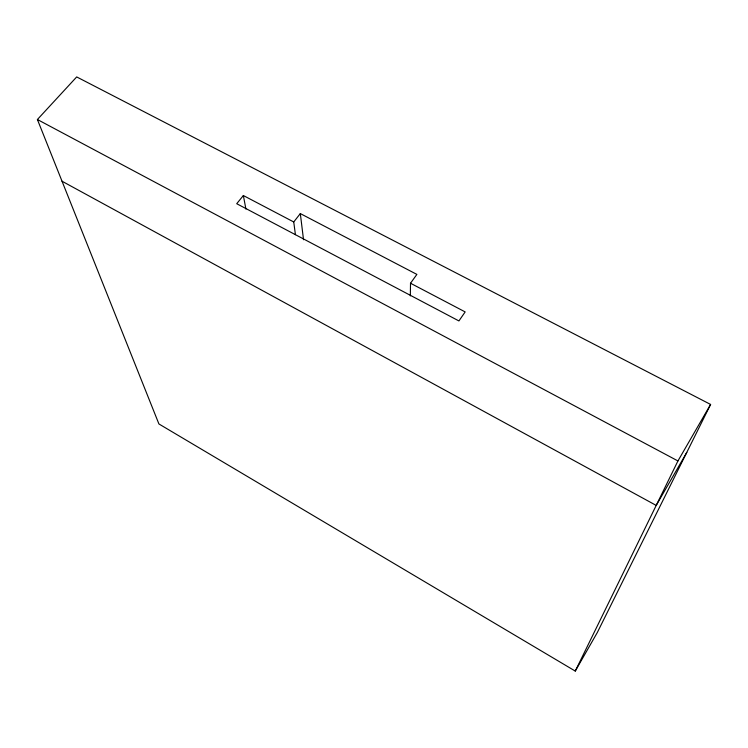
<?xml version="1.0" encoding="UTF-8"?>
<svg xmlns="http://www.w3.org/2000/svg" width="748" height="748" viewBox="0 0 748 748"><rect width="100%" height="100%" fill="white"/><g stroke="black" fill="none" stroke-linecap="round" stroke-linejoin="round"><path stroke-width="1.12" d="M410.334 295.89L410.512 283.24L416.879 274.404L300.322 213.582L293.74 221.969L295.423 234.685M575.268 671.078L677.931 460.946L710.6 404.444L76.698 76.922L37.4 119.512L158.913 423.957L575.268 671.078L597.334 632.481L710.6 404.444M686.776 452.418L656.211 505.414L62.028 181.222M293.74 221.969L243.362 195.537L236.714 203.708L458.917 320.939L465.163 311.916L410.512 283.24M37.4 119.512L677.931 460.946M243.362 195.537L245.905 209.066M300.322 213.582L303.529 239.743"/></g></svg>
